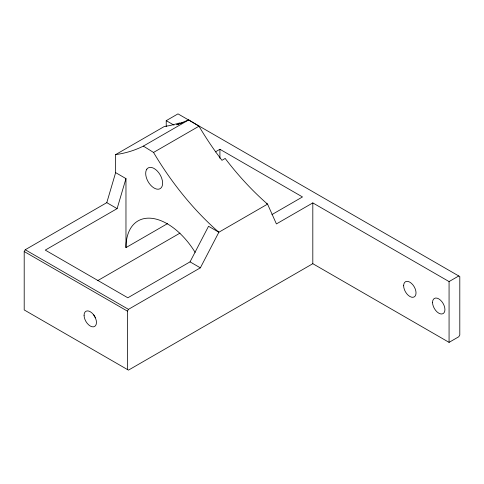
<?xml version="1.0" encoding="UTF-8"?>
<svg xmlns="http://www.w3.org/2000/svg" width="484" height="484" viewBox="0 0 484 484"><rect width="100%" height="100%" fill="white"/><g stroke="black" fill="none" stroke-linecap="round" stroke-linejoin="round"><path stroke-width="0.73" d="M166.23 126.669L166.23 120.661L177.997 113.867L459.8 276.57L459.8 334.97L458.765 336.761L449.067 342.363L312.809 263.695L128.46 370.133L24.2 309.935L24.2 251.535L25.235 249.744L106.789 202.657L115.64 172.637L115.64 154.596L164.3 126.499L170.168 125.507L180.115 122.851L176.86 124.739L188.748 119.893L198.978 126.209A207.128 119.566 60 0 0 216.033 152.375L221.92 160.337L225.181 158.449L225.435 158.788A207.128 119.59 60 0 0 265.867 202.669L267.561 204.121L276.412 223.923L312.809 202.905L449.067 281.573L458.765 275.971M266.267 203.377L267.561 204.121L218.865 232.235L208.537 226.276L190.037 261.868L127.837 297.781L45.266 250.107L117.116 208.622L125.967 178.602L115.64 172.637M127.425 369.534L127.425 311.127L128.46 309.343L200.358 267.827L218.865 232.235L217.171 230.783A207.128 119.59 60 0 1 153.543 152.442L143.349 146.107A249.925 144.299 60 0 1 115.64 154.596M143.349 146.107L188.748 119.893M153.543 152.442L198.978 126.209M215.368 151.903L219.917 149.278L302.488 196.946L271.935 214.581M125.967 178.602L125.967 247.614L167.524 223.626M97.599 280.684L180.012 233.1M176.86 124.739L183.551 122.289M166.23 120.661L173.974 125.132M106.789 202.657L117.116 208.622M190.037 261.868L200.358 267.827M25.235 249.744L128.46 309.343M24.2 251.535L127.425 311.127M449.067 281.573L449.067 342.363M312.809 202.905L312.809 263.695M219.917 149.278L219.917 158.28M125.967 247.614A58.389 33.711 60 0 1 150.627 218.217A58.389 33.711 60 0 1 195.149 252.406M95.493 317.831A8.76 5.058 60 0 1 93.781 314.866M146.821 169.176L146.331 170.041A11.973 6.909 60 0 0 151.958 186.473A11.973 6.909 60 0 0 162.545 184.416A11.973 6.909 60 0 0 154.148 168.523L153.047 167.966A11.973 6.909 60 0 0 146.821 169.176M84.071 315.302A8.76 5.058 60 0 0 93.358 326.857A8.76 5.058 60 0 0 93.358 314.473A8.76 5.058 60 0 0 84.071 315.302M403.644 285.748A8.76 5.058 60 0 0 412.937 297.303A8.76 5.058 60 0 0 412.937 284.919A8.76 5.058 60 0 0 403.644 285.748M432.551 302.433A8.76 5.058 60 0 0 441.838 313.989A8.76 5.058 60 0 0 441.838 301.605A8.76 5.058 60 0 0 432.551 302.433"/></g></svg>
